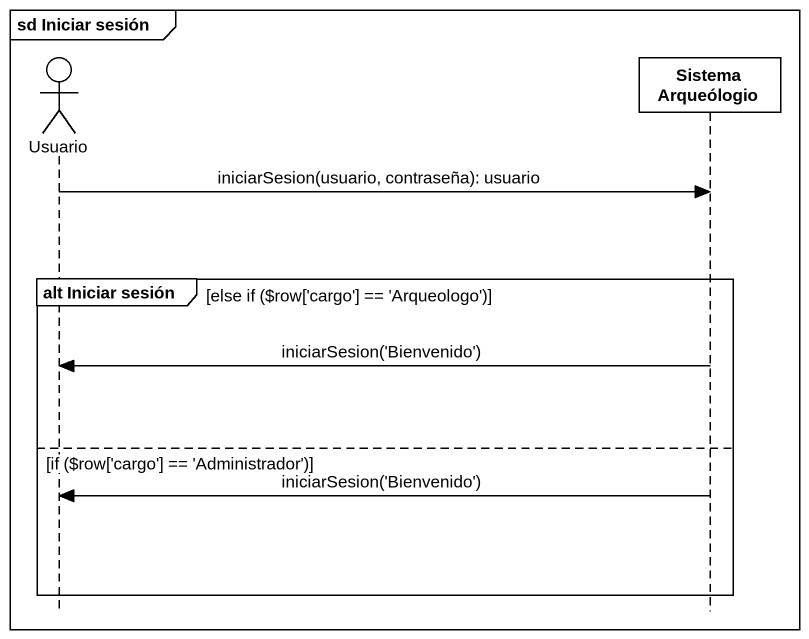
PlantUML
@startuml
mainframe sd Iniciar sesión
hide footbox
actor Usuario
participant "Sistema Arqueólogio" as Sistema_Arqueólogio

Usuario -> Sistema_Arqueólogio : iniciarSesion(usuario, contraseña): usuario
group alt Iniciar sesión [else if (~$row['cargo'] == 'Arqueologo')]
  Sistema_Arqueólogio -> Usuario : iniciarSesion('Bienvenido')
else if (~$row['cargo'] == 'Administrador')
  Sistema_Arqueólogio -> Usuario : iniciarSesion('Bienvenido')
end
@enduml
